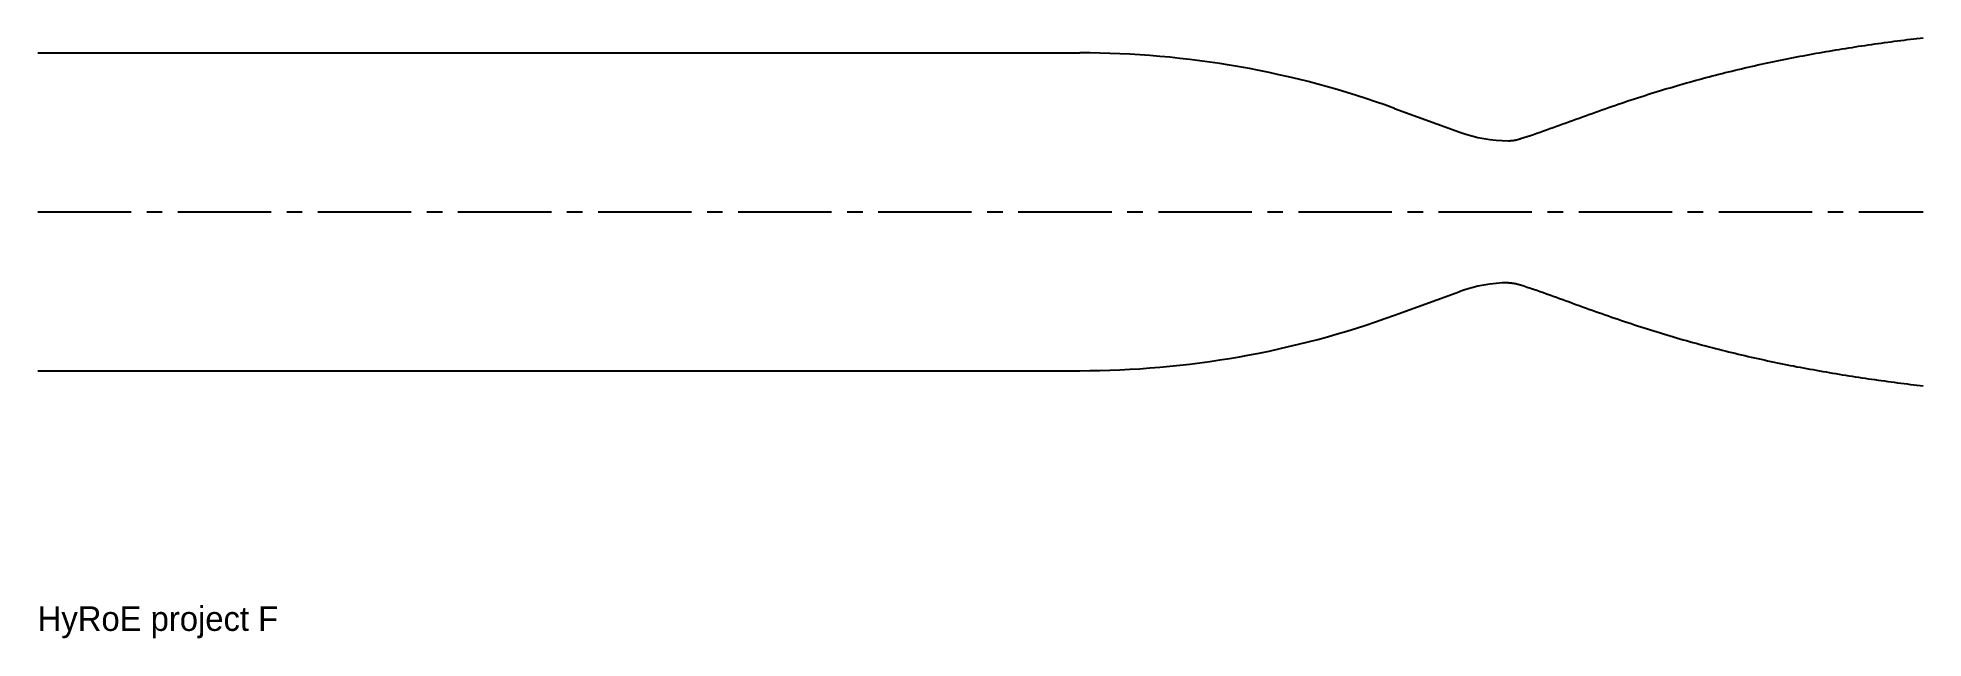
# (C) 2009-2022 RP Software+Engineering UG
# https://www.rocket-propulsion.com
# Model space of a CAD drawing. Header units: millimetres. Extents: x 0 to 385, y -87 to 36.
import ezdxf

# ---------------------------------------------------------------- set-up
doc = ezdxf.new("R2010")
doc.units = ezdxf.units.MM
doc.linetypes.add('CENTER2', pattern=[28.575, 19.05, -3.175, 3.175, -3.175])
doc.layers.get('0').update_dxf_attribs({"color": 1})
doc.layers.add('Dimensions', color=5, linetype='Continuous')
doc.styles.get("Standard").update_dxf_attribs({"font": 'txt', "width": 0.75})

# ---------------------------------------------------------------- blocks, each defined once
blk = doc.blocks.new('CHAMBER_COUNTOR')
for p, q in [((0, 32.422986), (212.540644, 32.422986)), ((276.750047, 21.101136), (290.081416, 16.248914)), ((276.750047, -21.101136), (290.081416, -16.248914)), ((0, -32.422986), (212.540644, -32.422986))]:
    blk.add_line(p, q)
at = {"color": 3, "linetype": 'CENTER2'}
blk.add_line((0, 0), (384.617298, 0), dxfattribs=at)
for points in [[(300, 14.5), (300.004252, 14.500001), (300.008504, 14.500005), (300.012756, 14.500011), (300.017009, 14.50002), (300.021261, 14.500031), (300.025513, 14.500045), (300.029765, 14.500061), (300.034017, 14.50008), (300.038269, 14.500101), (300.042521, 14.500125), (300.063782, 14.500281), (300.085043, 14.500499), (300.106303, 14.500779), (300.127564, 14.501122), (300.148824, 14.501528), (300.170085, 14.501995), (300.191346, 14.502525), (300.212606, 14.503118), (300.233867, 14.503773), (300.255128, 14.50449), (300.276388, 14.50527), (300.297649, 14.506113), (300.318909, 14.507017), (300.34017, 14.507985), (300.361431, 14.509015), (300.403952, 14.511262), (300.446473, 14.513761), (300.488994, 14.51651), (300.531516, 14.51951), (300.574037, 14.522761), (300.616558, 14.526264), (300.659079, 14.53002), (300.701601, 14.534028), (300.744122, 14.538289), (300.786643, 14.542803), (300.829164, 14.547571), (300.871686, 14.552593), (300.914207, 14.557871), (300.956728, 14.563403), (300.99925, 14.569192), (301.041771, 14.575238), (301.084292, 14.581541), (301.126813, 14.588101), (301.169335, 14.594921), (301.211856, 14.602), (301.254377, 14.609339), (301.296898, 14.616939), (301.33942, 14.624801), (301.381941, 14.632926), (301.424462, 14.641315), (301.466983, 14.649968), (301.509505, 14.658886), (301.552026, 14.668071), (301.594547, 14.677524), (301.637068, 14.687245), (301.67959, 14.697236), (301.722111, 14.707498), (301.764632, 14.718032), (301.807153, 14.728839), (301.849675, 14.739921), (301.892196, 14.751279), (301.934717, 14.762914), (301.977238, 14.774828), (302.01976, 14.787021), (302.062281, 14.799424), (302.104802, 14.811988), (302.147323, 14.824345), (302.189845, 14.837337), (302.232366, 14.851726), (302.274887, 14.867331), (302.317408, 14.88194), (302.35993, 14.894816), (302.402451, 14.905639), (302.444972, 14.916947), (302.487493, 14.92874), (303.150173, 15.137443), (303.812854, 15.351681), (304.475534, 15.573427), (305.138214, 15.799268), (305.800894, 16.026555), (306.463574, 16.255906), (307.126254, 16.491331), (307.788934, 16.726775), (308.451614, 16.968981), (309.114294, 17.201208), (309.776974, 17.441313), (310.439654, 17.68344), (311.102334, 17.926526), (311.765014, 18.166322), (312.427694, 18.406295), (313.090374, 18.646223), (313.753054, 18.887184), (314.415734, 19.128616), (315.078414, 19.365726), (315.741094, 19.60417), (316.403775, 19.843676), (317.066455, 20.082121), (317.729135, 20.325349), (318.391815, 20.551976), (319.054495, 20.787045), (319.717175, 21.02241), (320.379855, 21.253913), (321.042535, 21.481), (321.705215, 21.713266), (322.367895, 21.941391), (323.030575, 22.163572), (323.693255, 22.386292), (324.355935, 22.613277), (325.018615, 22.82879), (325.681295, 23.043996), (326.343975, 23.26241), (327.006655, 23.476171), (327.669335, 23.689293), (328.332015, 23.900674), (328.994695, 24.109733), (329.657376, 24.317281), (330.320056, 24.522267), (330.982736, 24.725136), (331.645416, 24.928862), (332.308096, 25.126858), (332.970776, 25.322202), (333.633456, 25.525636), (334.296136, 25.714371), (334.958816, 25.906064), (335.621496, 26.09878), (336.284176, 26.283607), (336.946856, 26.474244), (337.609536, 26.652131), (338.272216, 26.837653), (338.934896, 27.019717), (339.597576, 27.195056), (340.260256, 27.369603), (340.922936, 27.543357), (341.585616, 27.716316), (342.248296, 27.888481), (342.910977, 28.059853), (343.573657, 28.231676), (344.236337, 28.393744), (344.899017, 28.553137), (345.561697, 28.720935), (346.224377, 28.874838), (346.887057, 29.033232), (347.549737, 29.197264), (348.212417, 29.347888), (348.875097, 29.507428), (349.537777, 29.652777), (350.200457, 29.79854), (350.863137, 29.951061), (351.525817, 30.099308), (352.188497, 30.242527), (352.851177, 30.385155), (353.513857, 30.527199), (354.176537, 30.669916), (354.839217, 30.79964), (355.501897, 30.935376), (356.164578, 31.067823), (356.827258, 31.207231), (357.489938, 31.334473), (358.152618, 31.465193), (358.815298, 31.603358), (359.477978, 31.726265), (360.140658, 31.847859), (360.803338, 31.969055), (361.466018, 32.089854), (362.128698, 32.210265), (362.791378, 32.330297), (363.454058, 32.449958), (364.116738, 32.569257), (364.779418, 32.689098), (365.442098, 32.794301), (366.104778, 32.912067), (366.767458, 33.017064), (367.430138, 33.133864), (368.092818, 33.240266), (368.755498, 33.344129), (369.418179, 33.447791), (370.080859, 33.551242), (370.743539, 33.654493), (371.406219, 33.757552), (372.068899, 33.86191), (372.731579, 33.956882), (373.394259, 34.053948), (374.056939, 34.150488), (374.719619, 34.24459), (375.382299, 34.344154), (376.044979, 34.433893), (376.707659, 34.5241), (377.370339, 34.613714), (378.033019, 34.703846), (378.695699, 34.794491), (379.358379, 34.874344), (380.021059, 34.962605), (380.683739, 35.0441), (381.346419, 35.131717), (382.0091, 35.209614), (382.67178, 35.287335), (383.33446, 35.372734), (383.99714, 35.44329), (384.617298, 35.517614)], [(300, -14.5), (300.004252, -14.500001), (300.008504, -14.500005), (300.012756, -14.500011), (300.017009, -14.50002), (300.021261, -14.500031), (300.025513, -14.500045), (300.029765, -14.500061), (300.034017, -14.50008), (300.038269, -14.500101), (300.042521, -14.500125), (300.063782, -14.500281), (300.085043, -14.500499), (300.106303, -14.500779), (300.127564, -14.501122), (300.148824, -14.501528), (300.170085, -14.501995), (300.191346, -14.502525), (300.212606, -14.503118), (300.233867, -14.503773), (300.255128, -14.50449), (300.276388, -14.50527), (300.297649, -14.506113), (300.318909, -14.507017), (300.34017, -14.507985), (300.361431, -14.509015), (300.403952, -14.511262), (300.446473, -14.513761), (300.488994, -14.51651), (300.531516, -14.51951), (300.574037, -14.522761), (300.616558, -14.526264), (300.659079, -14.53002), (300.701601, -14.534028), (300.744122, -14.538289), (300.786643, -14.542803), (300.829164, -14.547571), (300.871686, -14.552593), (300.914207, -14.557871), (300.956728, -14.563403), (300.99925, -14.569192), (301.041771, -14.575238), (301.084292, -14.581541), (301.126813, -14.588101), (301.169335, -14.594921), (301.211856, -14.602), (301.254377, -14.609339), (301.296898, -14.616939), (301.33942, -14.624801), (301.381941, -14.632926), (301.424462, -14.641315), (301.466983, -14.649968), (301.509505, -14.658886), (301.552026, -14.668071), (301.594547, -14.677524), (301.637068, -14.687245), (301.67959, -14.697236), (301.722111, -14.707498), (301.764632, -14.718032), (301.807153, -14.728839), (301.849675, -14.739921), (301.892196, -14.751279), (301.934717, -14.762914), (301.977238, -14.774828), (302.01976, -14.787021), (302.062281, -14.799424), (302.104802, -14.811988), (302.147323, -14.824345), (302.189845, -14.837337), (302.232366, -14.851726), (302.274887, -14.867331), (302.317408, -14.88194), (302.35993, -14.894816), (302.402451, -14.905639), (302.444972, -14.916947), (302.487493, -14.92874), (303.150173, -15.137443), (303.812854, -15.351681), (304.475534, -15.573427), (305.138214, -15.799268), (305.800894, -16.026555), (306.463574, -16.255906), (307.126254, -16.491331), (307.788934, -16.726775), (308.451614, -16.968981), (309.114294, -17.201208), (309.776974, -17.441313), (310.439654, -17.68344), (311.102334, -17.926526), (311.765014, -18.166322), (312.427694, -18.406295), (313.090374, -18.646223), (313.753054, -18.887184), (314.415734, -19.128616), (315.078414, -19.365726), (315.741094, -19.60417), (316.403775, -19.843676), (317.066455, -20.082121), (317.729135, -20.325349), (318.391815, -20.551976), (319.054495, -20.787045), (319.717175, -21.02241), (320.379855, -21.253913), (321.042535, -21.481), (321.705215, -21.713266), (322.367895, -21.941391), (323.030575, -22.163572), (323.693255, -22.386292), (324.355935, -22.613277), (325.018615, -22.82879), (325.681295, -23.043996), (326.343975, -23.26241), (327.006655, -23.476171), (327.669335, -23.689293), (328.332015, -23.900674), (328.994695, -24.109733), (329.657376, -24.317281), (330.320056, -24.522267), (330.982736, -24.725136), (331.645416, -24.928862), (332.308096, -25.126858), (332.970776, -25.322202), (333.633456, -25.525636), (334.296136, -25.714371), (334.958816, -25.906064), (335.621496, -26.09878), (336.284176, -26.283607), (336.946856, -26.474244), (337.609536, -26.652131), (338.272216, -26.837653), (338.934896, -27.019717), (339.597576, -27.195056), (340.260256, -27.369603), (340.922936, -27.543357), (341.585616, -27.716316), (342.248296, -27.888481), (342.910977, -28.059853), (343.573657, -28.231676), (344.236337, -28.393744), (344.899017, -28.553137), (345.561697, -28.720935), (346.224377, -28.874838), (346.887057, -29.033232), (347.549737, -29.197264), (348.212417, -29.347888), (348.875097, -29.507428), (349.537777, -29.652777), (350.200457, -29.79854), (350.863137, -29.951061), (351.525817, -30.099308), (352.188497, -30.242527), (352.851177, -30.385155), (353.513857, -30.527199), (354.176537, -30.669916), (354.839217, -30.79964), (355.501897, -30.935376), (356.164578, -31.067823), (356.827258, -31.207231), (357.489938, -31.334473), (358.152618, -31.465193), (358.815298, -31.603358), (359.477978, -31.726265), (360.140658, -31.847859), (360.803338, -31.969055), (361.466018, -32.089854), (362.128698, -32.210265), (362.791378, -32.330297), (363.454058, -32.449958), (364.116738, -32.569257), (364.779418, -32.689098), (365.442098, -32.794301), (366.104778, -32.912067), (366.767458, -33.017064), (367.430138, -33.133864), (368.092818, -33.240266), (368.755498, -33.344129), (369.418179, -33.447791), (370.080859, -33.551242), (370.743539, -33.654493), (371.406219, -33.757552), (372.068899, -33.86191), (372.731579, -33.956882), (373.394259, -34.053948), (374.056939, -34.150488), (374.719619, -34.24459), (375.382299, -34.344154), (376.044979, -34.433893), (376.707659, -34.5241), (377.370339, -34.613714), (378.033019, -34.703846), (378.695699, -34.794491), (379.358379, -34.874344), (380.021059, -34.962605), (380.683739, -35.0441), (381.346419, -35.131717), (382.0091, -35.209614), (382.67178, -35.287335), (383.33446, -35.372734), (383.99714, -35.44329), (384.617298, -35.517614)]]:
    blk.add_lwpolyline(points)
for centre, radius, start, end in [((212.540644, -155.31275), 187.735735, 70, 90), ((300, 43.5), 29, 250, 270), ((300, -43.5), 29, 90, 110), ((212.540644, 155.31275), 187.735735, 270, 290)]:
    blk.add_arc(centre, radius, start, end)
at = {"layer": 'Dimensions', "color": 3}
blk.add_text('HyRoE project F', height=5, dxfattribs=at).set_placement((0, -85.517601))

msp = doc.modelspace()

# ---------------------------------------------------------------- block references
at = {"color": 3}
msp.add_blockref('CHAMBER_COUNTOR', (0, 0), dxfattribs=at)

doc.saveas('drawing.dxf')
